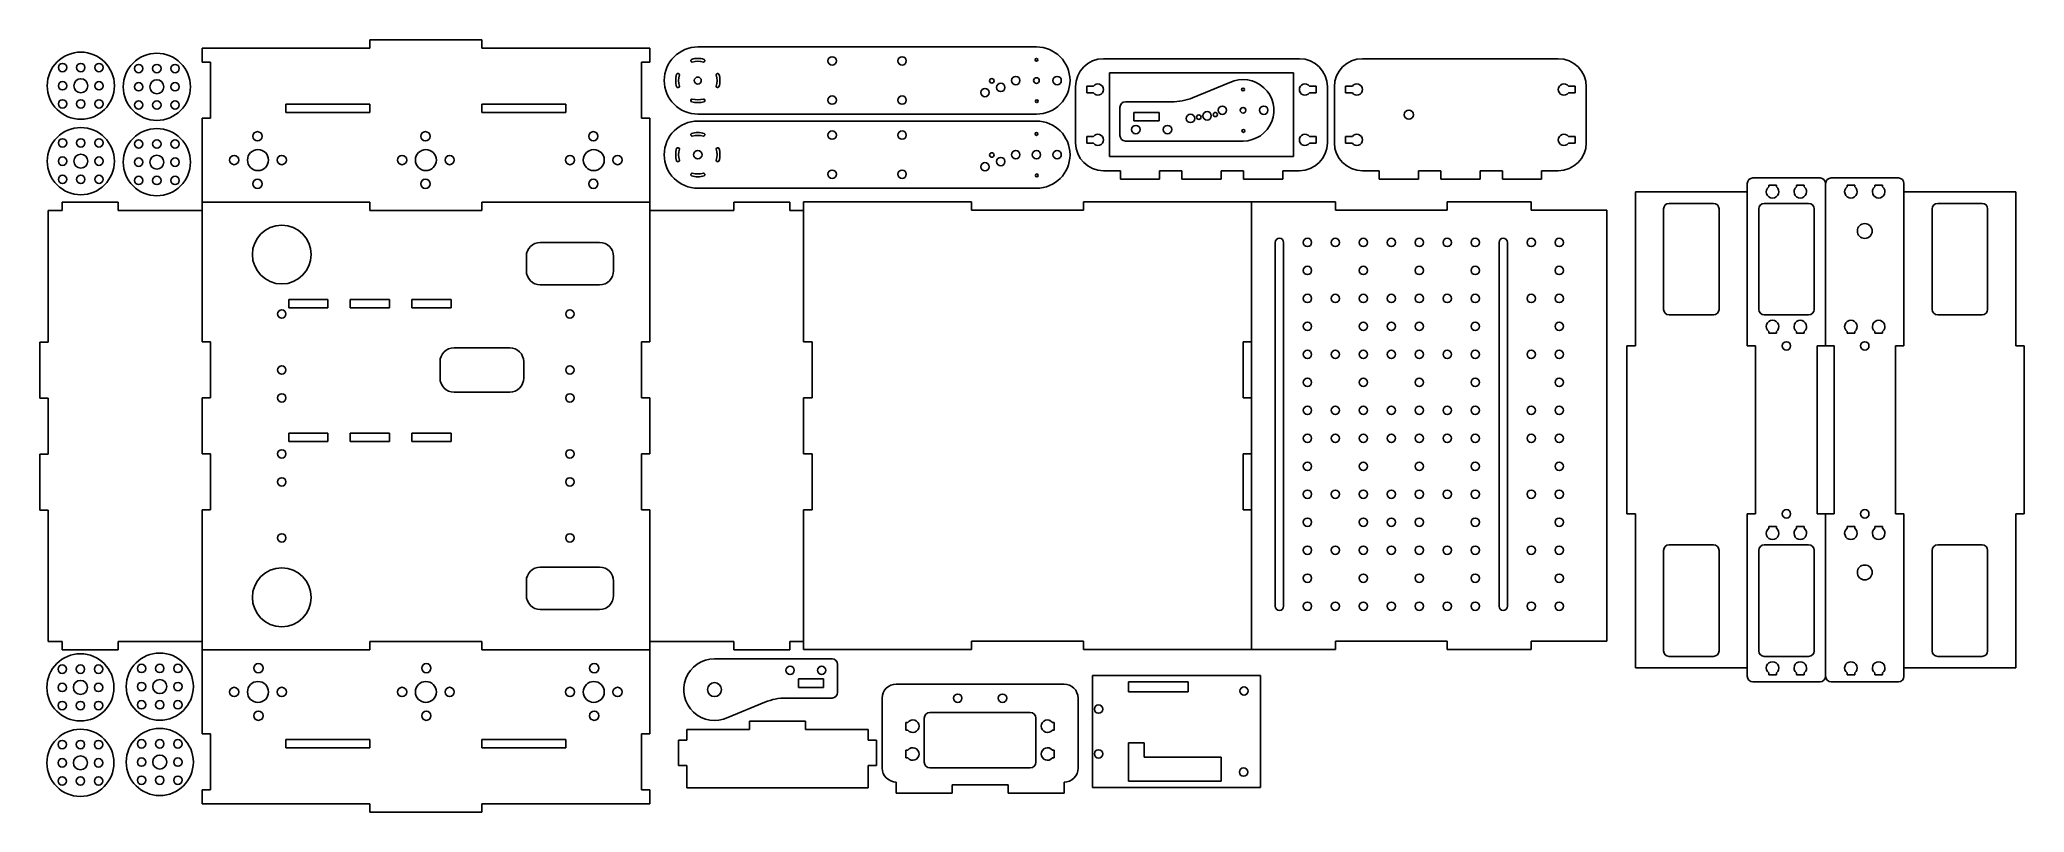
# Model space of a CAD drawing. Header units: millimetres. Extents: x 99 to 809, y -265 to 11.
import ezdxf

# ---------------------------------------------------------------- set-up
doc = ezdxf.new("R2010")
doc.units = ezdxf.units.MM

msp = doc.modelspace()

# ---------------------------------------------------------------- linework, layer by layer
at = {"color": 7, "linetype": 'Continuous', "lineweight": 25}
for p, q in [((157.49, 2.97), (157.49, 7.97)), ((157.49, 7.97), (217.49, 7.97)), ((217.49, 10.97), (217.49, 7.97)), ((217.49, 10.97), (257.49, 10.97)), ((257.49, 10.97), (257.49, 7.97)), ((257.49, 7.97), (317.49, 7.97)), ((317.49, 7.97), (317.49, 2.97)), ((334.67, 8.38), (455.67, 8.38)), ((157.49, 2.97), (160.49, 2.97)), ((160.49, -17.03), (160.49, 2.97)), ((317.49, 2.97), (314.49, 2.97)), ((314.49, 2.97), (314.49, -17.03)), ((479.63, 4.17), (549.63, 4.17)), ((572.16, 4.17), (642.16, 4.17)), ((469.63, -25.83), (469.63, -5.83)), ((473.63, -5.63), (473.63, -8.03)), ((473.63, -5.63), (476.03, -5.63)), ((481.73, -0.84), (481.73, -30.81)), ((547.52, -0.84), (481.73, -0.84)), ((511.48, -9.75), (524.73, -4.33)), ((547.52, -0.84), (547.52, -30.81)), ((553.23, -5.63), (555.63, -5.63)), ((555.63, -8.03), (555.63, -5.63)), ((559.63, -25.83), (559.63, -5.83)), ((562.16, -25.83), (562.16, -5.83)), ((566.16, -5.63), (566.16, -8.03)), ((566.16, -5.63), (568.56, -5.63)), ((645.76, -5.63), (648.16, -5.63)), ((648.16, -8.03), (648.16, -5.63)), ((652.16, -25.83), (652.16, -5.83)), ((187.49, -12.03), (187.49, -15.03)), ((187.49, -12.03), (217.49, -12.03)), ((217.49, -12.03), (217.49, -15.03)), ((257.49, -12.03), (257.49, -15.03)), ((257.49, -12.03), (287.49, -12.03)), ((287.49, -12.03), (287.49, -15.03)), ((476.03, -8.03), (473.63, -8.03)), ((485.5, -23.24), (485.5, -13.24)), ((487.5, -11.24), (503.9, -11.24)), ((555.63, -8.03), (553.23, -8.03)), ((568.56, -8.03), (566.16, -8.03)), ((648.16, -8.03), (645.76, -8.03)), ((157.49, -47.03), (157.49, -17.03)), ((160.49, -17.03), (157.49, -17.03)), ((187.49, -15.03), (217.49, -15.03)), ((257.49, -15.03), (287.49, -15.03)), ((314.49, -17.03), (317.49, -17.03)), ((317.49, -17.03), (317.49, -47.03)), ((455.67, -15.62), (334.67, -15.62)), ((334.67, -18.11), (455.67, -18.11)), ((490.5, -15.04), (490.5, -18.04)), ((499.5, -15.04), (490.5, -15.04)), ((490.5, -18.04), (499.5, -18.04)), ((499.5, -18.04), (499.5, -15.04)), ((473.63, -23.63), (473.63, -26.03)), ((473.63, -23.63), (476.03, -23.63)), ((476.03, -26.03), (473.63, -26.03)), ((487.5, -25.24), (529.5, -25.24)), ((555.63, -23.63), (553.23, -23.63)), ((555.63, -26.03), (553.23, -26.03)), ((555.63, -26.03), (555.63, -23.63)), ((566.16, -23.63), (566.16, -26.03)), ((566.16, -23.63), (568.56, -23.63)), ((568.56, -26.03), (566.16, -26.03)), ((648.16, -23.63), (645.76, -23.63)), ((648.16, -26.03), (645.76, -26.03)), ((648.16, -26.03), (648.16, -23.63)), ((481.73, -30.81), (547.52, -30.81)), ((455.67, -42.11), (334.67, -42.11)), ((479.63, -35.83), (485.67, -35.83)), ((485.67, -35.83), (485.67, -38.83)), ((499.67, -38.83), (485.67, -38.83)), ((499.67, -35.83), (499.67, -38.83)), ((499.67, -35.83), (507.67, -35.83)), ((507.67, -38.83), (507.67, -35.83)), ((521.67, -38.83), (507.67, -38.83)), ((521.67, -35.83), (521.67, -38.83)), ((521.67, -35.83), (529.67, -35.83)), ((529.67, -35.83), (529.67, -38.83)), ((543.67, -38.83), (529.67, -38.83)), ((543.67, -35.83), (543.67, -38.83)), ((543.67, -35.83), (549.63, -35.83)), ((572.16, -35.83), (578.2, -35.83)), ((578.2, -35.83), (578.2, -38.83)), ((592.2, -38.83), (578.2, -38.83)), ((592.2, -35.83), (592.2, -38.83)), ((592.2, -35.83), (600.2, -35.83)), ((600.2, -38.83), (600.2, -35.83)), ((614.2, -38.83), (600.2, -38.83)), ((614.2, -35.83), (614.2, -38.83)), ((614.2, -35.83), (622.2, -35.83)), ((622.2, -35.83), (622.2, -38.83)), ((636.2, -38.83), (622.2, -38.83)), ((636.2, -35.83), (636.2, -38.83)), ((636.2, -35.83), (642.16, -35.83)), ((709.69, -40.44), (709.69, -98.44)), ((709.69, -98.44), (709.69, -40.44)), ((735.69, -38.44), (711.69, -38.44)), ((717.34, -40.95), (717.34, -41.61)), ((717.34, -40.95), (720.14, -40.95)), ((720.14, -40.95), (720.14, -41.61)), ((727.24, -40.95), (727.24, -41.61)), ((727.24, -40.95), (730.04, -40.95)), ((730.04, -40.95), (730.04, -41.61)), ((737.69, -40.44), (737.69, -98.44)), ((737.69, -40.44), (737.69, -98.44)), ((763.69, -38.44), (739.69, -38.44)), ((745.34, -40.95), (745.34, -41.61)), ((745.34, -40.95), (748.14, -40.95)), ((748.14, -40.95), (748.14, -41.61)), ((755.24, -40.95), (755.24, -41.61)), ((755.24, -40.95), (758.04, -40.95)), ((758.04, -40.95), (758.04, -41.61)), ((765.69, -40.44), (765.69, -98.44)), ((107.49, -50.03), (107.49, -47.03)), ((107.49, -47.03), (127.49, -47.03)), ((127.49, -50.03), (127.49, -47.03)), ((157.49, -47.03), (157.49, -97.03)), ((157.49, -47.03), (217.49, -47.03)), ((157.49, -47.03), (217.49, -47.03)), ((217.49, -47.03), (217.49, -50.03)), ((217.49, -47.03), (217.49, -50.03)), ((257.49, -47.03), (257.49, -50.03)), ((257.49, -47.03), (317.49, -47.03)), ((257.49, -47.03), (317.49, -47.03)), ((257.49, -47.03), (257.49, -50.03)), ((317.49, -47.03), (317.49, -97.03)), ((347.49, -47.03), (347.49, -50.03)), ((367.49, -47.03), (347.49, -47.03)), ((367.49, -50.03), (367.49, -47.03)), ((372.49, -46.95), (372.49, -96.95)), ((372.49, -46.95), (432.49, -46.95)), ((432.49, -46.95), (432.49, -49.95)), ((472.49, -46.95), (472.49, -49.95)), ((472.49, -46.95), (532.49, -46.95)), ((532.49, -46.95), (532.49, -96.95)), ((532.49, -46.95), (532.49, -206.95)), ((532.49, -46.95), (562.49, -46.95)), ((562.49, -46.95), (562.49, -49.95)), ((602.49, -46.95), (602.49, -49.95)), ((602.49, -46.95), (632.49, -46.95)), ((632.49, -49.95), (632.49, -46.95)), ((669.69, -98.44), (669.69, -43.44)), ((679.78, -49.5), (679.78, -85.38)), ((681.78, -47.5), (697.59, -47.5)), ((699.59, -85.38), (699.59, -49.5)), ((713.78, -49.5), (713.78, -85.38)), ((731.59, -47.5), (715.78, -47.5)), ((733.59, -85.38), (733.59, -49.5)), ((765.69, -98.44), (765.69, -43.44)), ((775.78, -49.5), (775.78, -85.38)), ((777.78, -47.5), (793.59, -47.5)), ((795.59, -85.38), (795.59, -49.5)), ((805.69, -98.44), (805.69, -43.44)), ((102.49, -50.03), (102.49, -97.11)), ((102.49, -50.03), (107.49, -50.03)), ((127.49, -50.03), (157.49, -50.03)), ((157.49, -50.03), (157.49, -97.03)), ((217.49, -50.03), (257.49, -50.03)), ((257.49, -50.03), (217.49, -50.03)), ((317.49, -50.03), (317.49, -97.03)), ((347.49, -50.03), (317.49, -50.03)), ((367.49, -50.03), (372.49, -50.03)), ((372.49, -50.03), (372.49, -96.95)), ((432.49, -49.95), (472.49, -49.95)), ((562.49, -49.95), (602.49, -49.95)), ((659.49, -49.95), (632.49, -49.95)), ((659.49, -203.95), (659.49, -49.95)), ((299.57, -61.46), (278.39, -61.46)), ((540.99, -61.45), (540.99, -191.45)), ((543.99, -61.45), (543.99, -191.45)), ((620.99, -61.45), (620.99, -191.45)), ((623.99, -61.45), (623.99, -191.45)), ((273.39, -71.59), (273.39, -66.46)), ((304.57, -71.59), (304.57, -66.46)), ((299.57, -76.59), (278.39, -76.59)), ((188.49, -81.83), (188.49, -84.83)), ((188.49, -81.83), (202.49, -81.83)), ((202.49, -84.83), (188.49, -84.83)), ((202.49, -81.83), (202.49, -84.83)), ((210.49, -84.83), (210.49, -81.83)), ((210.49, -81.83), (224.49, -81.83)), ((224.49, -84.83), (210.49, -84.83)), ((224.49, -81.83), (224.49, -84.83)), ((232.49, -81.83), (232.49, -84.83)), ((232.49, -81.83), (246.49, -81.83)), ((246.49, -84.83), (232.49, -84.83)), ((246.49, -81.83), (246.49, -84.83)), ((681.78, -87.38), (697.59, -87.38)), ((731.59, -87.38), (715.78, -87.38)), ((777.78, -87.38), (793.59, -87.38)), ((99.49, -117.11), (99.49, -97.11)), ((102.49, -97.11), (99.49, -97.11)), ((157.49, -97.03), (160.49, -97.03)), ((160.49, -97.03), (160.49, -117.03)), ((267.46, -99.11), (247.54, -99.11)), ((314.49, -97.03), (317.49, -97.03)), ((314.49, -97.03), (314.49, -117.03)), ((372.49, -96.95), (375.49, -96.95)), ((372.49, -96.95), (375.49, -96.95)), ((375.49, -96.95), (375.49, -116.95)), ((375.49, -96.95), (375.49, -116.95)), ((529.49, -96.95), (532.49, -96.95)), ((529.49, -96.95), (529.49, -116.95)), ((666.69, -98.44), (669.69, -98.44)), ((666.69, -158.44), (666.69, -98.44)), ((712.69, -98.44), (709.69, -98.44)), ((712.69, -98.44), (709.69, -98.44)), ((712.69, -98.44), (712.69, -158.44)), ((712.69, -158.44), (712.69, -98.44)), ((717.34, -93.93), (717.34, -93.28)), ((717.34, -93.93), (720.14, -93.93)), ((720.14, -93.93), (720.14, -93.28)), ((727.24, -93.28), (727.24, -93.93)), ((727.24, -93.93), (730.04, -93.93)), ((730.04, -93.28), (730.04, -93.93)), ((734.69, -98.44), (734.69, -158.44)), ((734.69, -98.44), (737.69, -98.44)), ((740.69, -98.44), (737.69, -98.44)), ((740.69, -98.44), (740.69, -158.44)), ((745.34, -93.93), (745.34, -93.28)), ((745.34, -93.93), (748.14, -93.93)), ((748.14, -93.93), (748.14, -93.28)), ((755.24, -93.28), (755.24, -93.93)), ((755.24, -93.93), (758.04, -93.93)), ((758.04, -93.28), (758.04, -93.93)), ((762.69, -98.44), (762.69, -158.44)), ((762.69, -98.44), (765.69, -98.44)), ((762.69, -98.44), (765.69, -98.44)), ((762.69, -158.44), (762.69, -98.44)), ((808.69, -98.44), (805.69, -98.44)), ((808.69, -158.44), (808.69, -98.44)), ((242.54, -109.95), (242.54, -104.11)), ((272.46, -109.95), (272.46, -104.11)), ((102.49, -117.11), (99.49, -117.11)), ((102.49, -137.11), (102.49, -117.11)), ((157.49, -137.03), (157.49, -117.03)), ((157.49, -117.03), (157.49, -137.03)), ((160.49, -117.03), (157.49, -117.03)), ((267.46, -114.95), (247.54, -114.95)), ((317.49, -117.03), (314.49, -117.03)), ((317.49, -117.03), (317.49, -137.03)), ((317.49, -117.03), (317.49, -137.03)), ((372.49, -116.95), (372.49, -136.95)), ((375.49, -116.95), (372.49, -116.95)), ((375.49, -116.95), (372.49, -116.95)), ((372.49, -116.95), (372.49, -136.95)), ((532.49, -116.95), (529.49, -116.95)), ((532.49, -116.95), (532.49, -136.95)), ((202.49, -129.63), (188.49, -129.63)), ((188.49, -132.63), (188.49, -129.63)), ((188.49, -132.63), (202.49, -132.63)), ((202.49, -132.63), (202.49, -129.63)), ((210.49, -129.63), (210.49, -132.63)), ((224.49, -129.63), (210.49, -129.63)), ((210.49, -132.63), (224.49, -132.63)), ((224.49, -132.63), (224.49, -129.63)), ((246.49, -129.63), (232.49, -129.63)), ((232.49, -132.63), (232.49, -129.63)), ((232.49, -132.63), (246.49, -132.63)), ((246.49, -132.63), (246.49, -129.63)), ((99.49, -157.11), (99.49, -137.11)), ((99.49, -137.11), (102.49, -137.11)), ((157.49, -137.03), (160.49, -137.03)), ((160.49, -137.03), (160.49, -157.03)), ((314.49, -137.03), (314.49, -157.03)), ((314.49, -137.03), (317.49, -137.03)), ((372.49, -136.95), (375.49, -136.95)), ((372.49, -136.95), (375.49, -136.95)), ((375.49, -136.95), (375.49, -156.95)), ((375.49, -136.95), (375.49, -156.95)), ((529.49, -136.95), (532.49, -136.95)), ((529.49, -136.95), (529.49, -156.95)), ((102.49, -157.11), (99.49, -157.11)), ((102.49, -204.03), (102.49, -157.11)), ((157.49, -204.03), (157.49, -157.03)), ((157.49, -207.07), (157.49, -157.03)), ((157.49, -157.03), (160.49, -157.03)), ((314.49, -157.03), (317.49, -157.03)), ((317.49, -207.07), (317.49, -157.03)), ((317.49, -204.03), (317.49, -157.03)), ((372.49, -206.95), (372.49, -156.95)), ((372.49, -156.95), (375.49, -156.95)), ((372.49, -156.95), (375.49, -156.95)), ((372.49, -204.03), (372.49, -156.95)), ((529.49, -156.95), (532.49, -156.95)), ((532.49, -206.95), (532.49, -156.95)), ((669.69, -158.44), (666.69, -158.44)), ((669.69, -158.44), (669.69, -213.44)), ((712.69, -158.44), (709.69, -158.44)), ((709.69, -216.44), (709.69, -158.44)), ((709.69, -213.44), (709.69, -158.44)), ((709.69, -158.44), (712.69, -158.44)), ((717.34, -162.95), (717.34, -163.61)), ((717.34, -162.95), (720.14, -162.95)), ((720.14, -162.95), (720.14, -163.61)), ((727.24, -162.95), (727.24, -163.61)), ((727.24, -162.95), (730.04, -162.95)), ((730.04, -162.95), (730.04, -163.61)), ((737.69, -158.44), (734.69, -158.44)), ((737.69, -216.44), (737.69, -158.44)), ((740.69, -158.44), (737.69, -158.44)), ((737.69, -216.44), (737.69, -158.44)), ((745.34, -162.95), (745.34, -163.61)), ((745.34, -162.95), (748.14, -162.95)), ((748.14, -162.95), (748.14, -163.61)), ((755.24, -162.95), (755.24, -163.61)), ((755.24, -162.95), (758.04, -162.95)), ((758.04, -162.95), (758.04, -163.61)), ((765.69, -158.44), (762.69, -158.44)), ((765.69, -158.44), (762.69, -158.44)), ((765.69, -216.44), (765.69, -158.44)), ((765.69, -158.44), (765.69, -213.44)), ((805.69, -213.44), (805.69, -158.44)), ((805.69, -158.44), (808.69, -158.44)), ((697.59, -169.5), (681.78, -169.5)), ((731.59, -169.5), (715.78, -169.5)), ((793.59, -169.5), (777.78, -169.5)), ((679.78, -171.5), (679.78, -207.38)), ((699.59, -207.38), (699.59, -171.5)), ((713.78, -171.5), (713.78, -207.38)), ((733.59, -207.38), (733.59, -171.5)), ((775.78, -171.5), (775.78, -207.38)), ((795.59, -207.38), (795.59, -171.5)), ((273.39, -182.47), (273.39, -187.6)), ((299.57, -177.47), (278.39, -177.47)), ((304.57, -182.47), (304.57, -187.6)), ((299.57, -192.6), (278.39, -192.6)), ((107.49, -204.03), (102.49, -204.03)), ((107.49, -204.03), (107.49, -207.03)), ((127.49, -204.03), (157.49, -204.03)), ((127.49, -207.03), (127.49, -204.03)), ((257.49, -204.07), (217.49, -204.07)), ((217.49, -204.07), (217.49, -207.07)), ((217.49, -207.07), (217.49, -204.07)), ((217.49, -204.07), (257.49, -204.07)), ((257.49, -204.07), (257.49, -207.07)), ((257.49, -207.07), (257.49, -204.07)), ((347.49, -204.03), (317.49, -204.03)), ((347.49, -204.03), (347.49, -207.03)), ((372.49, -204.03), (367.49, -204.03)), ((367.49, -204.03), (367.49, -207.03)), ((432.49, -203.95), (432.49, -206.95)), ((472.49, -203.95), (432.49, -203.95)), ((472.49, -203.95), (472.49, -206.95)), ((602.49, -203.95), (562.49, -203.95)), ((562.49, -203.95), (562.49, -206.95)), ((602.49, -203.95), (602.49, -206.95)), ((632.49, -203.95), (659.49, -203.95)), ((632.49, -206.95), (632.49, -203.95)), ((107.49, -207.03), (127.49, -207.03)), ((157.49, -207.07), (217.49, -207.07)), ((157.49, -237.07), (157.49, -207.07)), ((217.49, -207.07), (157.49, -207.07)), ((257.49, -207.07), (317.49, -207.07)), ((317.49, -207.07), (257.49, -207.07)), ((317.49, -207.07), (317.49, -237.07)), ((382.63, -210.24), (340.63, -210.24)), ((367.49, -207.03), (347.49, -207.03)), ((372.49, -206.95), (432.49, -206.95)), ((384.63, -212.24), (384.63, -222.24)), ((472.49, -206.95), (532.49, -206.95)), ((532.49, -206.95), (562.49, -206.95)), ((602.49, -206.95), (632.49, -206.95)), ((697.59, -209.38), (681.78, -209.38)), ((731.59, -209.38), (715.78, -209.38)), ((793.59, -209.38), (777.78, -209.38)), ((370.63, -217.44), (370.63, -220.44)), ((370.63, -217.44), (379.63, -217.44)), ((379.63, -220.44), (379.63, -217.44)), ((405.55, -219.28), (465.55, -219.28)), ((475.74, -216.2), (535.74, -216.2)), ((475.74, -256.2), (475.74, -216.2)), ((509.93, -218.43), (488.53, -218.43)), ((488.53, -218.43), (488.53, -222.01)), ((509.93, -222.01), (509.93, -218.43)), ((535.74, -216.2), (535.74, -256.2)), ((669.69, -213.44), (709.69, -213.44)), ((735.69, -218.44), (711.69, -218.44)), ((717.34, -215.93), (717.34, -215.28)), ((717.34, -215.93), (720.14, -215.93)), ((720.14, -215.93), (720.14, -215.28)), ((727.24, -215.28), (727.24, -215.93)), ((727.24, -215.93), (730.04, -215.93)), ((730.04, -215.28), (730.04, -215.93)), ((763.69, -218.44), (739.69, -218.44)), ((745.34, -215.93), (745.34, -215.28)), ((745.34, -215.93), (748.14, -215.93)), ((748.14, -215.93), (748.14, -215.28)), ((755.24, -215.28), (755.24, -215.93)), ((755.24, -215.93), (758.04, -215.93)), ((758.04, -215.28), (758.04, -215.93)), ((765.69, -213.44), (805.69, -213.44)), ((358.65, -225.73), (345.4, -231.15)), ((382.63, -224.24), (366.22, -224.24)), ((370.63, -220.44), (379.63, -220.44)), ((400.55, -224.28), (400.55, -249.25)), ((470.55, -224.28), (470.55, -249.28)), ((488.53, -222.01), (509.93, -222.01)), ((409.06, -232.93), (409.06, -235.73)), ((409.06, -232.93), (409.72, -232.93)), ((415.61, -247.19), (415.61, -231.38)), ((453.49, -229.38), (417.61, -229.38)), ((455.49, -247.19), (455.49, -231.38)), ((462.04, -232.93), (461.39, -232.93)), ((462.04, -232.93), (462.04, -235.73)), ((157.49, -237.07), (160.49, -237.07)), ((160.49, -237.07), (160.49, -257.07)), ((217.49, -239.07), (187.49, -239.07)), ((187.49, -242.07), (187.49, -239.07)), ((217.49, -242.07), (217.49, -239.07)), ((287.49, -239.07), (257.49, -239.07)), ((257.49, -242.07), (257.49, -239.07)), ((287.49, -242.07), (287.49, -239.07)), ((314.49, -237.07), (317.49, -237.07)), ((314.49, -237.07), (314.49, -257.07)), ((330.76, -239.31), (327.76, -239.31)), ((327.76, -239.31), (327.76, -248.31)), ((330.76, -235.48), (353.16, -235.48)), ((330.76, -239.31), (330.76, -235.48)), ((373.16, -235.48), (395.56, -235.48)), ((395.56, -235.48), (395.56, -239.31)), ((398.56, -239.31), (395.56, -239.31)), ((398.56, -248.31), (398.56, -239.31)), ((409.06, -235.73), (409.72, -235.73)), ((462.04, -235.73), (461.39, -235.73)), ((488.53, -240.25), (488.53, -253.99)), ((494.2, -240.25), (488.53, -240.25)), ((494.2, -245.43), (494.2, -240.25)), ((217.49, -242.07), (187.49, -242.07)), ((287.49, -242.07), (257.49, -242.07)), ((409.06, -242.84), (409.06, -245.64)), ((409.72, -242.84), (409.06, -242.84)), ((409.72, -245.64), (409.06, -245.64)), ((462.04, -242.84), (461.39, -242.84)), ((462.04, -245.64), (461.39, -245.64)), ((462.04, -242.84), (462.04, -245.64)), ((521.65, -245.43), (494.2, -245.43)), ((521.65, -253.99), (521.65, -245.43)), ((327.76, -248.31), (330.76, -248.31)), ((330.76, -256.31), (330.76, -248.31)), ((395.56, -248.31), (395.56, -256.31)), ((395.56, -248.31), (398.56, -248.31)), ((417.61, -249.19), (453.49, -249.19)), ((488.53, -253.99), (521.65, -253.99)), ((157.49, -262.07), (157.49, -257.07)), ((160.49, -257.07), (157.49, -257.07)), ((217.49, -262.07), (157.49, -262.07)), ((217.49, -265.07), (217.49, -262.07)), ((317.49, -262.07), (257.49, -262.07)), ((257.49, -265.07), (257.49, -262.07)), ((317.49, -257.07), (314.49, -257.07)), ((317.49, -257.07), (317.49, -262.07)), ((330.76, -256.31), (395.56, -256.31)), ((475.74, -256.2), (535.74, -256.2)), ((257.49, -265.07), (217.49, -265.07))]:
    msp.add_line(p, q, dxfattribs=at)
for p, q in [((709.69, -40.44), (709.69, -43.44)), ((709.69, -43.44), (669.69, -43.44)), ((765.69, -43.44), (805.69, -43.44)), ((157.49, -97.03), (160.49, -97.03)), ((160.49, -97.03), (160.49, -117.03)), ((314.49, -117.03), (314.49, -97.03)), ((314.49, -97.03), (317.49, -97.03)), ((160.49, -117.03), (157.49, -117.03)), ((317.49, -117.03), (314.49, -117.03)), ((157.49, -137.03), (160.49, -137.03)), ((160.49, -137.03), (160.49, -157.03)), ((314.49, -157.03), (314.49, -137.03)), ((314.49, -137.03), (317.49, -137.03)), ((157.49, -157.03), (160.49, -157.03)), ((317.49, -157.03), (314.49, -157.03)), ((363.16, -232.48), (353.16, -232.48)), ((353.16, -232.48), (353.16, -235.48)), ((363.16, -232.48), (373.16, -232.48)), ((373.16, -232.48), (373.16, -235.48)), ((405.55, -258.25), (405.55, -254.25)), ((435.55, -255.25), (425.55, -255.25)), ((425.55, -255.25), (425.55, -258.25)), ((435.55, -255.25), (445.55, -255.25)), ((445.55, -255.25), (445.55, -258.25)), ((465.55, -258.25), (465.55, -254.28)), ((425.55, -258.25), (405.55, -258.25)), ((445.55, -258.25), (465.55, -258.25)), ((465.55, -258.25), (445.55, -258.25))]:
    msp.add_line(p, q)
for centre, radius in [((114.17, -5.48), 12), ((107.67, 1.02), 1.5), ((114.17, 1.02), 1.5), ((120.67, 1.02), 1.5), ((141.35, -5.85), 12), ((134.85, 0.65), 1.5), ((141.35, 0.65), 1.5), ((147.85, 0.65), 1.5), ((382.67, 3.38), 1.5), ((407.67, 3.38), 1.5), ((455.67, 3.78), 0.5), ((107.67, -5.48), 1.5), ((114.17, -5.48), 2.5), ((120.67, -5.48), 1.5), ((134.85, -5.85), 1.5), ((141.35, -5.85), 2.5), ((147.85, -5.85), 1.5), ((334.67, -3.62), 1.25), ((437.29, -7.93), 1.5), ((439.71, -3.73), 0.8), ((442.91, -6.09), 1.5), ((448.27, -3.62), 1.5), ((455.67, -3.62), 1), ((463.07, -3.62), 1.5), ((529.5, -6.84), 0.5), ((107.67, -11.98), 1.5), ((114.17, -11.98), 1.5), ((120.67, -11.98), 1.5), ((134.85, -12.35), 1.5), ((141.35, -12.35), 1.5), ((147.85, -12.35), 1.5), ((382.67, -10.62), 1.5), ((407.67, -10.62), 1.5), ((455.79, -11.02), 0.5), ((522.1, -14.24), 1.5), ((529.5, -14.24), 1), ((536.9, -14.24), 1.5), ((588.76, -15.83), 1.65), ((114.17, -32.42), 12), ((141.35, -32.79), 12), ((491.2, -21.14), 1.5), ((502.5, -21.14), 1.5), ((510.73, -17.15), 1.5), ((513.69, -16.69), 0.8), ((516.65, -16.23), 1.5), ((519.62, -15.77), 0.75), ((529.62, -21.64), 0.5), ((107.67, -25.92), 1.5), ((114.17, -25.92), 1.5), ((120.67, -25.92), 1.5), ((134.85, -26.29), 1.5), ((141.35, -26.29), 1.5), ((147.85, -26.29), 1.5), ((177.49, -32.03), 3.75), ((177.33, -23.53), 1.65), ((237.49, -32.03), 3.75), ((237.33, -23.53), 1.65), ((297.49, -32.03), 3.75), ((297.33, -23.53), 1.65), ((382.67, -23.11), 1.5), ((407.67, -23.11), 1.5), ((455.67, -22.71), 0.5), ((107.67, -32.42), 1.5), ((114.17, -32.42), 2.5), ((120.67, -32.42), 1.5), ((134.85, -32.79), 1.5), ((141.35, -32.79), 2.5), ((147.85, -32.79), 1.5), ((168.99, -32.03), 1.65), ((185.99, -32.03), 1.65), ((228.99, -32.03), 1.65), ((245.99, -32.03), 1.65), ((288.99, -32.03), 1.65), ((305.99, -32.03), 1.65), ((437.29, -34.42), 1.5), ((439.71, -30.22), 0.8), ((442.91, -32.58), 1.5), ((448.27, -30.11), 1.5), ((463.07, -30.11), 1.5), ((107.67, -38.92), 1.5), ((114.17, -38.92), 1.5), ((120.67, -38.92), 1.5), ((134.85, -39.29), 1.5), ((141.35, -39.29), 1.5), ((147.85, -39.29), 1.5), ((177.33, -40.53), 1.65), ((237.33, -40.53), 1.65), ((297.33, -40.53), 1.65), ((382.67, -37.11), 1.5), ((407.67, -37.11), 1.5), ((455.79, -37.51), 0.5), ((751.69, -57.37), 2.65), ((552.49, -61.45), 1.5), ((562.49, -61.45), 1.5), ((572.49, -61.45), 1.5), ((582.49, -61.45), 1.5), ((592.49, -61.45), 1.5), ((602.49, -61.45), 1.5), ((612.49, -61.45), 1.5), ((632.49, -61.45), 1.5), ((642.49, -61.45), 1.5), ((552.49, -71.45), 1.5), ((572.49, -71.45), 1.5), ((592.49, -71.45), 1.5), ((612.49, -71.45), 1.5), ((642.49, -71.45), 1.5), ((552.49, -81.45), 1.5), ((562.49, -81.45), 1.5), ((572.49, -81.45), 1.5), ((582.49, -81.45), 1.5), ((592.49, -81.45), 1.5), ((602.49, -81.45), 1.5), ((612.49, -81.45), 1.5), ((632.49, -81.45), 1.5), ((642.49, -81.45), 1.5), ((185.99, -87.03), 1.5), ((288.98, -87.03), 1.5), ((552.49, -91.45), 1.5), ((572.49, -91.45), 1.5), ((582.49, -91.45), 1.5), ((592.49, -91.45), 1.5), ((612.49, -91.45), 1.5), ((642.49, -91.45), 1.5), ((723.69, -98.44), 1.5), ((751.69, -98.44), 1.5), ((185.99, -107.03), 1.5), ((288.98, -107.03), 1.5), ((552.49, -101.45), 1.5), ((562.49, -101.45), 1.5), ((572.49, -101.45), 1.5), ((582.49, -101.45), 1.5), ((592.49, -101.45), 1.5), ((602.49, -101.45), 1.5), ((612.49, -101.45), 1.5), ((632.49, -101.45), 1.5), ((642.49, -101.45), 1.5), ((552.49, -111.45), 1.5), ((572.49, -111.45), 1.5), ((592.49, -111.45), 1.5), ((612.49, -111.45), 1.5), ((642.49, -111.45), 1.5), ((185.99, -117.03), 1.5), ((288.98, -117.03), 1.5), ((552.49, -121.45), 1.5), ((562.49, -121.45), 1.5), ((572.49, -121.45), 1.5), ((582.49, -121.45), 1.5), ((592.49, -121.45), 1.5), ((602.49, -121.45), 1.5), ((612.49, -121.45), 1.5), ((632.49, -121.45), 1.5), ((642.49, -121.45), 1.5), ((552.49, -131.45), 1.5), ((562.49, -131.45), 1.5), ((572.49, -131.45), 1.5), ((582.49, -131.45), 1.5), ((592.49, -131.45), 1.5), ((602.49, -131.45), 1.5), ((612.49, -131.45), 1.5), ((632.49, -131.45), 1.5), ((642.49, -131.45), 1.5), ((185.99, -137.03), 1.5), ((288.98, -137.03), 1.5), ((552.49, -141.45), 1.5), ((572.49, -141.45), 1.5), ((592.49, -141.45), 1.5), ((612.49, -141.45), 1.5), ((642.49, -141.45), 1.5), ((185.99, -147.03), 1.5), ((288.98, -147.03), 1.5), ((552.49, -151.45), 1.5), ((562.49, -151.45), 1.5), ((572.49, -151.45), 1.5), ((582.49, -151.45), 1.5), ((592.49, -151.45), 1.5), ((602.49, -151.45), 1.5), ((612.49, -151.45), 1.5), ((632.49, -151.45), 1.5), ((642.49, -151.45), 1.5), ((552.49, -161.45), 1.5), ((572.49, -161.45), 1.5), ((582.49, -161.45), 1.5), ((592.49, -161.45), 1.5), ((612.49, -161.45), 1.5), ((642.49, -161.45), 1.5), ((723.69, -158.44), 1.5), ((751.69, -158.44), 1.5), ((185.99, -167.03), 1.5), ((288.98, -167.03), 1.5), ((552.49, -171.45), 1.5), ((562.49, -171.45), 1.5), ((572.49, -171.45), 1.5), ((582.49, -171.45), 1.5), ((592.49, -171.45), 1.5), ((602.49, -171.45), 1.5), ((612.49, -171.45), 1.5), ((632.49, -171.45), 1.5), ((642.49, -171.45), 1.5), ((751.69, -179.37), 2.65), ((552.49, -181.45), 1.5), ((572.49, -181.45), 1.5), ((592.49, -181.45), 1.5), ((612.49, -181.45), 1.5), ((642.49, -181.45), 1.5), ((552.49, -191.45), 1.5), ((562.49, -191.45), 1.5), ((572.49, -191.45), 1.5), ((582.49, -191.45), 1.5), ((592.49, -191.45), 1.5), ((602.49, -191.45), 1.5), ((612.49, -191.45), 1.5), ((632.49, -191.45), 1.5), ((642.49, -191.45), 1.5), ((114.04, -220.44), 12), ((107.54, -213.94), 1.5), ((114.04, -213.94), 1.5), ((120.54, -213.94), 1.5), ((142.39, -220.16), 12), ((135.89, -213.66), 1.5), ((142.39, -213.66), 1.5), ((148.89, -213.66), 1.5), ((177.65, -213.57), 1.65), ((237.65, -213.57), 1.65), ((297.65, -213.57), 1.65), ((107.54, -220.44), 1.5), ((114.04, -220.44), 2.5), ((120.54, -220.44), 1.5), ((135.89, -220.16), 1.5), ((142.39, -220.16), 2.5), ((148.89, -220.16), 1.5), ((177.49, -222.07), 3.75), ((237.49, -222.07), 3.75), ((297.49, -222.07), 3.75), ((340.63, -221.24), 2.5), ((367.63, -214.34), 1.5), ((378.93, -214.34), 1.5), ((107.54, -226.94), 1.5), ((114.04, -226.94), 1.5), ((120.54, -226.94), 1.5), ((135.89, -226.66), 1.5), ((142.39, -226.66), 1.5), ((148.89, -226.66), 1.5), ((168.99, -222.07), 1.65), ((185.99, -222.07), 1.65), ((228.99, -222.07), 1.65), ((245.99, -222.07), 1.65), ((288.99, -222.07), 1.65), ((305.99, -222.07), 1.65), ((427.55, -224.33), 1.5), ((443.55, -224.33), 1.5), ((477.87, -228.2), 1.5), ((529.84, -221.73), 1.5), ((177.65, -230.57), 1.65), ((237.65, -230.57), 1.65), ((297.65, -230.57), 1.65), ((114.04, -247.39), 12), ((107.54, -240.89), 1.5), ((114.04, -240.89), 1.5), ((120.54, -240.89), 1.5), ((142.39, -247.11), 12), ((135.89, -240.61), 1.5), ((142.39, -240.61), 1.5), ((148.89, -240.61), 1.5), ((107.54, -247.39), 1.5), ((114.04, -247.39), 2.5), ((120.54, -247.39), 1.5), ((135.89, -247.11), 1.5), ((142.39, -247.11), 2.5), ((148.89, -247.11), 1.5), ((477.87, -244.2), 1.5), ((107.54, -253.89), 1.5), ((114.04, -253.89), 1.5), ((120.54, -253.89), 1.5), ((135.89, -253.61), 1.5), ((142.39, -253.61), 1.5), ((148.89, -253.61), 1.5), ((529.68, -250.69), 1.5)]:
    msp.add_circle(centre, radius, dxfattribs=at)
for centre, radius in [((334.67, -30.11), 1.5), ((455.67, -30.11), 1.5), ((185.99, -65.79), 10.5), ((185.99, -188.27), 10.5)]:
    msp.add_circle(centre, radius)
for centre, radius, start, end in [((334.67, -3.62), 12, 90, 270), ((455.67, -3.62), 12, 270, 90), ((332.67, 3.5), 0.519, 121.3665, 270), ((334.67, -3.62), 7.9, 73.29847, 106.70153), ((334.67, -3.62), 6.9, 73.1509, 106.8491), ((336.67, 3.5), 0.519, 270, 58.6335), ((479.63, -5.83), 10, 90, 180), ((549.63, -5.83), 10, 0, 90), ((572.16, -5.83), 10, 90, 180), ((642.16, -5.83), 10, 0, 90), ((334.67, -3.62), 7.9, 163.29847, 196.70153), ((327.55, -1.62), 0.519, 0, 148.6335), ((327.55, -5.62), 0.519, 211.3665, 0), ((334.67, -3.62), 6.9, 163.1509, 196.8491), ((341.79, -1.62), 0.519, 31.3665, 180), ((334.67, -3.62), 6.9, 343.1509, 16.8491), ((341.79, -5.62), 0.519, 180, 328.6335), ((334.67, -3.62), 7.9, 343.29847, 16.70153), ((477.63, -6.83), 2, 216.8699, 143.1301), ((529.5, -14.24), 11, 270, 115.71115), ((551.63, -6.83), 2, 36.8699, 323.1301), ((570.16, -6.83), 2, 216.8699, 143.1301), ((644.16, -6.83), 2, 36.8699, 323.1301), ((332.67, -10.74), 0.519, 90, 238.6335), ((334.67, -3.62), 7.9, 253.29847, 286.70153), ((334.67, -3.62), 6.9, 253.1509, 286.8491), ((336.67, -10.74), 0.519, 301.3665, 90), ((487.5, -13.24), 2, 90, 180), ((503.9, 8.76), 20, 270, 292.24809), ((334.67, -30.11), 12, 90, 270), ((455.67, -30.11), 12, 270, 90), ((334.67, -30.11), 7.9, 163.29847, 196.70153), ((327.55, -28.11), 0.519, 0, 148.6335), ((334.67, -30.11), 6.9, 163.1509, 196.8491), ((332.67, -22.99), 0.519, 121.3665, 270), ((334.67, -30.11), 7.9, 73.29847, 106.70153), ((334.67, -30.11), 6.9, 73.1509, 106.8491), ((336.67, -22.99), 0.519, 270, 58.6335), ((341.79, -28.11), 0.519, 31.3665, 180), ((334.67, -30.11), 6.9, 343.1509, 16.8491), ((334.67, -30.11), 7.9, 343.29847, 16.70153), ((479.63, -25.83), 10, 180, 270), ((477.63, -24.83), 2, 216.8699, 143.1301), ((487.5, -23.24), 2, 180, 270), ((551.63, -24.83), 2, 36.8699, 323.1301), ((549.63, -25.83), 10, 270, 0), ((572.16, -25.83), 10, 180, 270), ((570.16, -24.83), 2, 216.8699, 143.1301), ((644.16, -24.83), 2, 36.8699, 323.1301), ((642.16, -25.83), 10, 270, 0), ((327.55, -32.11), 0.519, 211.3665, 0), ((341.79, -32.11), 0.519, 180, 328.6335), ((332.67, -37.23), 0.519, 90, 238.6335), ((334.67, -30.11), 7.9, 253.29847, 286.70153), ((334.67, -30.11), 6.9, 253.1509, 286.8491), ((336.67, -37.23), 0.519, 301.3665, 90), ((711.69, -40.44), 2, 90, 180), ((718.74, -43.37), 2.25, 128.4786, 51.5214), ((728.64, -43.37), 2.25, 128.4786, 51.5214), ((735.69, -40.44), 2, 0, 90), ((739.69, -40.44), 2, 90, 180), ((746.74, -43.37), 2.25, 128.4786, 51.5214), ((756.64, -43.37), 2.25, 128.4786, 51.5214), ((763.69, -40.44), 2, 0, 90), ((681.78, -49.5), 2, 90, 180), ((697.59, -49.5), 2, 0, 90), ((715.78, -49.5), 2, 90, 180), ((731.59, -49.5), 2, 0, 90), ((777.78, -49.5), 2, 90, 180), ((793.59, -49.5), 2, 0, 90), ((278.39, -66.46), 5, 90, 180), ((299.57, -66.46), 5, 0, 90), ((542.49, -61.45), 1.5, 0, 180), ((622.49, -61.45), 1.5, 0, 180), ((278.39, -71.59), 5, 180, 270), ((299.57, -71.59), 5, 270, 0), ((681.78, -85.38), 2, 180, 270), ((697.59, -85.38), 2, 270, 0), ((715.78, -85.38), 2, 180, 270), ((718.74, -91.52), 2.25, 308.4786, 231.5214), ((728.64, -91.52), 2.25, 308.4786, 231.5214), ((731.59, -85.38), 2, 270, 0), ((746.74, -91.52), 2.25, 308.4786, 231.5214), ((756.64, -91.52), 2.25, 308.4786, 231.5214), ((777.78, -85.38), 2, 180, 270), ((793.59, -85.38), 2, 270, 0), ((247.54, -104.11), 5, 90, 180), ((267.46, -104.11), 5, 0, 90), ((247.54, -109.95), 5, 180, 270), ((267.46, -109.95), 5, 270, 0), ((681.78, -171.5), 2, 90, 180), ((697.59, -171.5), 2, 0, 90), ((715.78, -171.5), 2, 90, 180), ((718.74, -165.37), 2.25, 128.4786, 51.5214), ((728.64, -165.37), 2.25, 128.4786, 51.5214), ((731.59, -171.5), 2, 0, 90), ((746.74, -165.37), 2.25, 128.4786, 51.5214), ((756.64, -165.37), 2.25, 128.4786, 51.5214), ((777.78, -171.5), 2, 90, 180), ((793.59, -171.5), 2, 0, 90), ((278.39, -182.47), 5, 90, 180), ((299.57, -182.47), 5, 0, 90), ((278.39, -187.6), 5, 180, 270), ((299.57, -187.6), 5, 270, 0), ((542.49, -191.45), 1.5, 180, 0), ((622.49, -191.45), 1.5, 180, 0), ((340.63, -221.24), 11, 90, 295.71115), ((382.63, -212.24), 2, 0, 90), ((681.78, -207.38), 2, 180, 270), ((697.59, -207.38), 2, 270, 0), ((715.78, -207.38), 2, 180, 270), ((718.74, -213.52), 2.25, 308.4786, 231.5214), ((728.64, -213.52), 2.25, 308.4786, 231.5214), ((731.59, -207.38), 2, 270, 0), ((746.74, -213.52), 2.25, 308.4786, 231.5214), ((756.64, -213.52), 2.25, 308.4786, 231.5214), ((777.78, -207.38), 2, 180, 270), ((793.59, -207.38), 2, 270, 0), ((405.55, -224.28), 5, 90, 180), ((465.55, -224.28), 5, 0, 90), ((711.69, -216.44), 2, 180, 270), ((735.69, -216.44), 2, 270, 0), ((739.69, -216.44), 2, 180, 270), ((763.69, -216.44), 2, 270, 0), ((366.22, -244.24), 20, 90, 112.24809), ((382.63, -222.24), 2, 270, 0), ((411.48, -234.33), 2.25, 218.4786, 141.5214), ((417.61, -231.38), 2, 90, 180), ((453.49, -231.38), 2, 0, 90), ((459.63, -234.33), 2.25, 38.4786, 321.5214), ((411.48, -244.24), 2.25, 218.4786, 141.5214), ((417.61, -247.19), 2, 180, 270), ((453.49, -247.19), 2, 270, 0), ((459.63, -244.24), 2.25, 38.4786, 321.5214), ((405.55, -249.25), 5, 180, 270), ((465.55, -249.28), 5, 269.92224, 0)]:
    msp.add_arc(centre, radius, start, end, dxfattribs=at)

doc.saveas('drawing.dxf')
